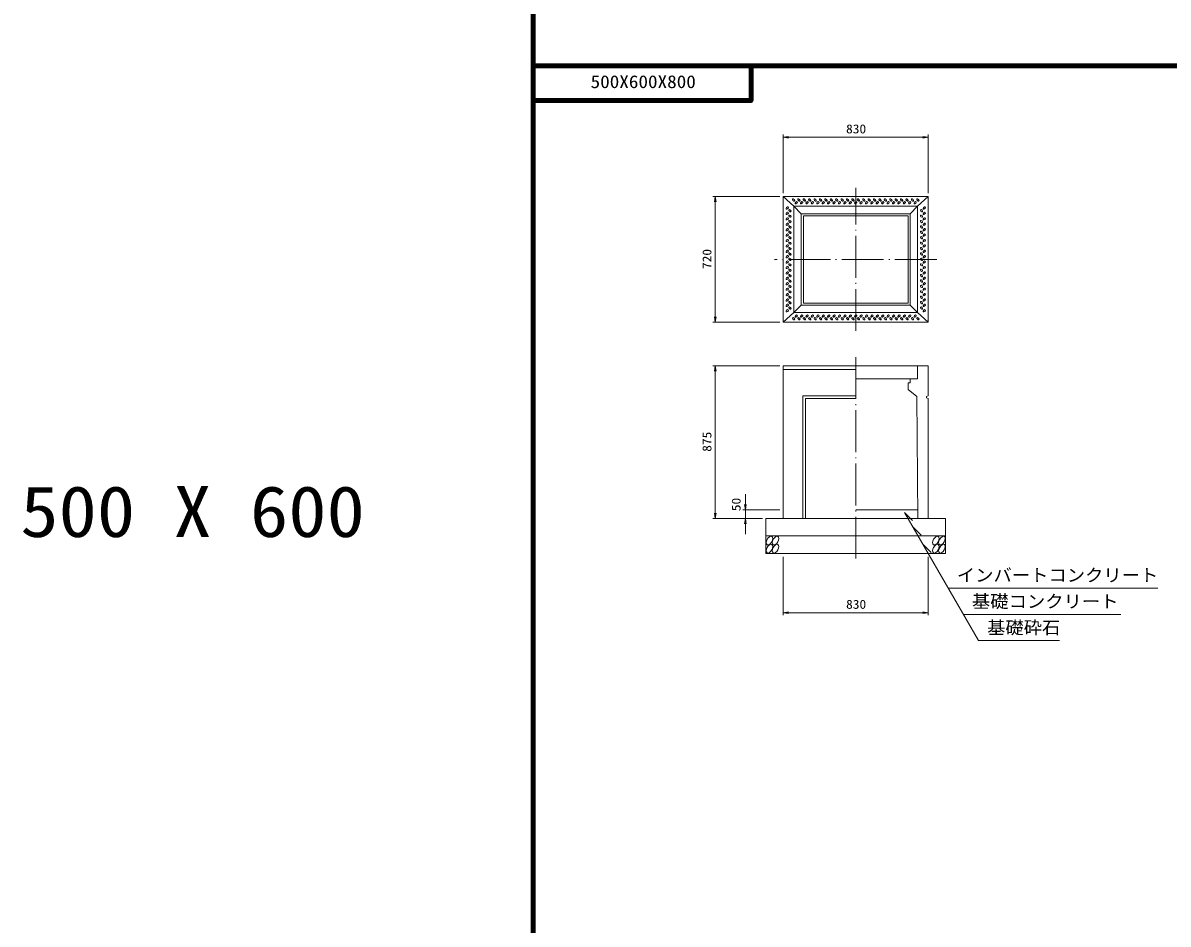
# Model space of a CAD drawing. Units: millimetres, scale not verified. Extents: x -8410 to 41710, y -74801 to 5940.
# Drawn here: x 5485 to 12051, y -42360 to -37194 of the extents above; entities that cross this region are included whole.
import ezdxf
from ezdxf.enums import TextEntityAlignment as Align

# ---------------------------------------------------------------- set-up
doc = ezdxf.new("R2010")
doc.units = ezdxf.units.MM
doc.header["$LTSCALE"] = 20
doc.linetypes.add('LONG_DASHED_DOTTED', pattern=[15.25, 12, -1.5, 0.25, -1.5])
for name, color, linetype, lineweight in [('0-0_グループ[0](0)-D-BMK(0)', 2, 'LONG_DASHED_DOTTED', 13), ('0-1_グループ[0](0)-D-STR(1)', 1, 'Continuous', 13), ('0-2_グループ[0](0)-D-STR-DIM(2)', 7, 'Continuous', 13), ('0-3_グループ[0](0)-D-STR-HTXT(3)', 7, 'Continuous', 13), ('0-5_グループ[0](0)-D-TTL(5)', 2, 'Continuous', 140)]:
    doc.layers.add(name, color=color, linetype=linetype, lineweight=lineweight)
doc.layers.add('0-4_グループ[0](0)-D-STR-TXT(4)', color=7, linetype='Continuous')
doc.layers.add('0-6_グループ[0](0)-D-TTL-TXT(6)', color=7, linetype='Continuous')
doc.styles.add('ＭＳ ゴシック', font='')
doc.styles.get('ＭＳ ゴシック').set_extended_font_data('MS Gothic')

msp = doc.modelspace()

# ---------------------------------------------------------------- linework, layer by layer
at = {"layer": '0-0_グループ[0](0)-D-BMK(0)'}
for p, q in [((10260, -38960), (10260, -38140)), ((10725, -38550), (9795, -38550)), ((10260, -39110), (10260, -40285))]:
    msp.add_line(p, q, dxfattribs=at)
at = {"layer": '0-1_グループ[0](0)-D-STR(1)'}
for p, q in [((9845, -38190), (10675, -38190)), ((9845, -38910), (9845, -38190)), ((10675, -38190), (10675, -38910)), ((9905, -38245), (10615, -38245)), ((9905, -38855), (9905, -38245)), ((10615, -38245), (10615, -38855)), ((9948, -38288), (10572, -38288)), ((9948, -38812), (9948, -38288)), ((9960, -38300), (10560, -38300)), ((9960, -38800), (9960, -38300)), ((10560, -38300), (10560, -38800)), ((10572, -38288), (10572, -38812)), ((10560, -38800), (9960, -38800)), ((10615, -38855), (9905, -38855)), ((10572, -38812), (9948, -38812)), ((10675, -38910), (9845, -38910)), ((10675, -39160), (9845, -39160)), ((9845, -39160), (9845, -40035)), ((10260, -39182), (9845, -39182)), ((10675, -39160), (10675, -39331.5)), ((10610, -39335), (10560, -39295)), ((9956.5, -39331.5), (9956.5, -40035)), ((9956.5, -39331.5), (10260, -39331.5)), ((9971.5, -39346.5), (9971.5, -40035)), ((9971.5, -39346.5), (10260, -39346.5)), ((10610, -39335), (10616.56, -40035)), ((10665, -39335), (10675, -39331.5)), ((10675, -39346.5), (10675, -40035)), ((10775, -40035), (9745, -40035)), ((9745, -40035), (9745, -40235)), ((10616.09, -39985), (10260, -39985)), ((10775, -40035), (10775, -40235)), ((10775, -40135), (9745, -40135)), ((10775, -40235), (9745, -40235))]:
    msp.add_line(p, q, dxfattribs=at)
for points in [[(9845, -38190), (9905, -38245), (9948, -38288)], [(10675, -38190), (10615, -38245), (10572, -38288)], [(9845, -38910), (9905, -38855), (9948, -38812)], [(10675, -38910), (10615, -38855), (10572, -38812)], [(10615, -39160), (10615, -39235), (10260, -39235)], [(10572, -39235), (10572, -39257), (10560, -39257), (10560, -39295)], [(10675, -39346.5), (10665, -39343), (10665, -39335)]]:
    msp.add_lwpolyline(points, dxfattribs=at)
for centre, major_axis, ratio in [((9903.5, -38209.75), (-6.01, 6.01), 0.529412), ((9934.5, -38209.75), (-6.01, 6.01), 0.529412), ((9965.5, -38209.75), (-6.01, 6.01), 0.529412), ((9996.5, -38209.75), (-6.01, 6.01), 0.529412), ((10027.5, -38209.75), (-6.01, 6.01), 0.529412), ((10058.5, -38209.75), (-6.01, 6.01), 0.529412), ((10089.5, -38209.75), (-6.01, 6.01), 0.529412), ((10120.5, -38209.75), (-6.01, 6.01), 0.529412), ((10151.5, -38209.75), (-6.01, 6.01), 0.529412), ((10182.5, -38209.75), (-6.01, 6.01), 0.529412), ((10213.5, -38209.75), (-6.01, 6.01), 0.529412), ((10244.5, -38209.75), (-6.01, 6.01), 0.529412), ((10275.5, -38209.75), (-6.01, 6.01), 0.529412), ((10306.5, -38209.75), (-6.01, 6.01), 0.529412), ((10337.5, -38209.75), (-6.01, 6.01), 0.529412), ((10368.5, -38209.75), (-6.01, 6.01), 0.529412), ((10399.5, -38209.75), (-6.01, 6.01), 0.529412), ((10430.5, -38209.75), (-6.01, 6.01), 0.529412), ((10461.5, -38209.75), (-6.01, 6.01), 0.529412), ((10492.5, -38209.75), (-6.01, 6.01), 0.529412), ((10523.5, -38209.75), (-6.01, 6.01), 0.529412), ((10554.5, -38209.75), (-6.01, 6.01), 0.529412), ((10585.5, -38209.75), (-6.01, 6.01), 0.529412), ((10616.5, -38209.75), (-6.01, 6.01), 0.529412), ((9867.25, -38255.5), (-6.01, -6.01), 0.529412), ((9882.75, -38271), (-6.01, 6.01), 0.529412), ((9919, -38225.25), (6.01, 6.01), 0.529412), ((9950, -38225.25), (6.01, 6.01), 0.529412), ((9981, -38225.25), (6.01, 6.01), 0.529412), ((10012, -38225.25), (6.01, 6.01), 0.529412), ((10043, -38225.25), (6.01, 6.01), 0.529412), ((10074, -38225.25), (6.01, 6.01), 0.529412), ((10105, -38225.25), (6.01, 6.01), 0.529412), ((10136, -38225.25), (6.01, 6.01), 0.529412), ((10167, -38225.25), (6.01, 6.01), 0.529412), ((10198, -38225.25), (6.01, 6.01), 0.529412), ((10229, -38225.25), (6.01, 6.01), 0.529412), ((10260, -38225.25), (6.01, 6.01), 0.529412), ((10291, -38225.25), (6.01, 6.01), 0.529412), ((10322, -38225.25), (6.01, 6.01), 0.529412), ((10353, -38225.25), (6.01, 6.01), 0.529412), ((10384, -38225.25), (6.01, 6.01), 0.529412), ((10415, -38225.25), (6.01, 6.01), 0.529412), ((10446, -38225.25), (6.01, 6.01), 0.529412), ((10477, -38225.25), (6.01, 6.01), 0.529412), ((10508, -38225.25), (6.01, 6.01), 0.529412), ((10539, -38225.25), (6.01, 6.01), 0.529412), ((10570, -38225.25), (6.01, 6.01), 0.529412), ((10601, -38225.25), (6.01, 6.01), 0.529412), ((10637.25, -38271), (6.01, -6.01), 0.529412), ((10652.75, -38255.5), (6.01, 6.01), 0.529412), ((9867.25, -38286.5), (-6.01, -6.01), 0.529412), ((9867.25, -38317.5), (-6.01, -6.01), 0.529412), ((9867.25, -38348.5), (-6.01, -6.01), 0.529412), ((9882.75, -38302), (-6.01, 6.01), 0.529412), ((9882.75, -38333), (-6.01, 6.01), 0.529412), ((10637.25, -38302), (6.01, -6.01), 0.529412), ((10637.25, -38333), (6.01, -6.01), 0.529412), ((10652.75, -38286.5), (6.01, 6.01), 0.529412), ((10652.75, -38317.5), (6.01, 6.01), 0.529412), ((10652.75, -38348.5), (6.01, 6.01), 0.529412), ((9867.25, -38379.5), (-6.01, -6.01), 0.529412), ((9867.25, -38410.5), (-6.01, -6.01), 0.529412), ((9882.75, -38364), (-6.01, 6.01), 0.529412), ((9882.75, -38395), (-6.01, 6.01), 0.529412), ((10637.25, -38364), (6.01, -6.01), 0.529412), ((10637.25, -38395), (6.01, -6.01), 0.529412), ((10652.75, -38379.5), (6.01, 6.01), 0.529412), ((10652.75, -38410.5), (6.01, 6.01), 0.529412), ((9867.25, -38441.5), (-6.01, -6.01), 0.529412), ((9867.25, -38472.5), (-6.01, -6.01), 0.529412), ((9882.75, -38426), (-6.01, 6.01), 0.529412), ((9882.75, -38457), (-6.01, 6.01), 0.529412), ((10637.25, -38426), (6.01, -6.01), 0.529412), ((10637.25, -38457), (6.01, -6.01), 0.529412), ((10652.75, -38441.5), (6.01, 6.01), 0.529412), ((10652.75, -38472.5), (6.01, 6.01), 0.529412), ((9867.25, -38503.5), (-6.01, -6.01), 0.529412), ((9867.25, -38534.5), (-6.01, -6.01), 0.529412), ((9882.75, -38488), (-6.01, 6.01), 0.529412), ((9882.75, -38519), (-6.01, 6.01), 0.529412), ((10637.25, -38488), (6.01, -6.01), 0.529412), ((10637.25, -38519), (6.01, -6.01), 0.529412), ((10652.75, -38503.5), (6.01, 6.01), 0.529412), ((10652.75, -38534.5), (6.01, 6.01), 0.529412), ((9867.25, -38565.5), (-6.01, -6.01), 0.529412), ((9867.25, -38596.5), (-6.01, -6.01), 0.529412), ((9882.75, -38550), (-6.01, 6.01), 0.529412), ((9882.75, -38581), (-6.01, 6.01), 0.529412), ((9882.75, -38612), (-6.01, 6.01), 0.529412), ((10637.25, -38550), (6.01, -6.01), 0.529412), ((10637.25, -38581), (6.01, -6.01), 0.529412), ((10637.25, -38612), (6.01, -6.01), 0.529412), ((10652.75, -38565.5), (6.01, 6.01), 0.529412), ((10652.75, -38596.5), (6.01, 6.01), 0.529412), ((9867.25, -38627.5), (-6.01, -6.01), 0.529412), ((9867.25, -38658.5), (-6.01, -6.01), 0.529412), ((9882.75, -38643), (-6.01, 6.01), 0.529412), ((9882.75, -38674), (-6.01, 6.01), 0.529412), ((10637.25, -38643), (6.01, -6.01), 0.529412), ((10637.25, -38674), (6.01, -6.01), 0.529412), ((10652.75, -38627.5), (6.01, 6.01), 0.529412), ((10652.75, -38658.5), (6.01, 6.01), 0.529412), ((9867.25, -38689.5), (-6.01, -6.01), 0.529412), ((9867.25, -38720.5), (-6.01, -6.01), 0.529412), ((9882.75, -38705), (-6.01, 6.01), 0.529412), ((9882.75, -38736), (-6.01, 6.01), 0.529412), ((10637.25, -38705), (6.01, -6.01), 0.529412), ((10637.25, -38736), (6.01, -6.01), 0.529412), ((10652.75, -38689.5), (6.01, 6.01), 0.529412), ((10652.75, -38720.5), (6.01, 6.01), 0.529412), ((9867.25, -38751.5), (-6.01, -6.01), 0.529412), ((9867.25, -38782.5), (-6.01, -6.01), 0.529412), ((9882.75, -38767), (-6.01, 6.01), 0.529412), ((9882.75, -38798), (-6.01, 6.01), 0.529412), ((10637.25, -38767), (6.01, -6.01), 0.529412), ((10637.25, -38798), (6.01, -6.01), 0.529412), ((10652.75, -38751.5), (6.01, 6.01), 0.529412), ((10652.75, -38782.5), (6.01, 6.01), 0.529412), ((9867.25, -38813.5), (-6.01, -6.01), 0.529412), ((9867.25, -38844.5), (-6.01, -6.01), 0.529412), ((9882.75, -38829), (-6.01, 6.01), 0.529412), ((9919, -38874.75), (-6.01, -6.01), 0.529412), ((9950, -38874.75), (-6.01, -6.01), 0.529412), ((9981, -38874.75), (-6.01, -6.01), 0.529412), ((10012, -38874.75), (-6.01, -6.01), 0.529412), ((10043, -38874.75), (-6.01, -6.01), 0.529412), ((10074, -38874.75), (-6.01, -6.01), 0.529412), ((10105, -38874.75), (-6.01, -6.01), 0.529412), ((10136, -38874.75), (-6.01, -6.01), 0.529412), ((10167, -38874.75), (-6.01, -6.01), 0.529412), ((10198, -38874.75), (-6.01, -6.01), 0.529412), ((10229, -38874.75), (-6.01, -6.01), 0.529412), ((10260, -38874.75), (-6.01, -6.01), 0.529412), ((10291, -38874.75), (-6.01, -6.01), 0.529412), ((10322, -38874.75), (-6.01, -6.01), 0.529412), ((10353, -38874.75), (-6.01, -6.01), 0.529412), ((10384, -38874.75), (-6.01, -6.01), 0.529412), ((10415, -38874.75), (-6.01, -6.01), 0.529412), ((10446, -38874.75), (-6.01, -6.01), 0.529412), ((10477, -38874.75), (-6.01, -6.01), 0.529412), ((10508, -38874.75), (-6.01, -6.01), 0.529412), ((10539, -38874.75), (-6.01, -6.01), 0.529412), ((10570, -38874.75), (-6.01, -6.01), 0.529412), ((10601, -38874.75), (-6.01, -6.01), 0.529412), ((10637.25, -38829), (6.01, -6.01), 0.529412), ((10652.75, -38813.5), (6.01, 6.01), 0.529412), ((10652.75, -38844.5), (6.01, 6.01), 0.529412), ((9903.5, -38890.25), (6.01, -6.01), 0.529412), ((9934.5, -38890.25), (6.01, -6.01), 0.529412), ((9965.5, -38890.25), (6.01, -6.01), 0.529412), ((9996.5, -38890.25), (6.01, -6.01), 0.529412), ((10027.5, -38890.25), (6.01, -6.01), 0.529412), ((10058.5, -38890.25), (6.01, -6.01), 0.529412), ((10089.5, -38890.25), (6.01, -6.01), 0.529412), ((10120.5, -38890.25), (6.01, -6.01), 0.529412), ((10151.5, -38890.25), (6.01, -6.01), 0.529412), ((10182.5, -38890.25), (6.01, -6.01), 0.529412), ((10213.5, -38890.25), (6.01, -6.01), 0.529412), ((10244.5, -38890.25), (6.01, -6.01), 0.529412), ((10275.5, -38890.25), (6.01, -6.01), 0.529412), ((10306.5, -38890.25), (6.01, -6.01), 0.529412), ((10337.5, -38890.25), (6.01, -6.01), 0.529412), ((10368.5, -38890.25), (6.01, -6.01), 0.529412), ((10399.5, -38890.25), (6.01, -6.01), 0.529412), ((10430.5, -38890.25), (6.01, -6.01), 0.529412), ((10461.5, -38890.25), (6.01, -6.01), 0.529412), ((10492.5, -38890.25), (6.01, -6.01), 0.529412), ((10523.5, -38890.25), (6.01, -6.01), 0.529412), ((10554.5, -38890.25), (6.01, -6.01), 0.529412), ((10585.5, -38890.25), (6.01, -6.01), 0.529412), ((10616.5, -38890.25), (6.01, -6.01), 0.529412), ((9765.43, -40162), (-13.75, -23.82), 0.545455), ((9765.43, -40208), (-13.75, -23.82), 0.545455), ((9800.43, -40162), (-13.75, -23.82), 0.545455), ((9800.43, -40208), (-13.75, -23.82), 0.545455), ((10719.43, -40162), (-13.75, -23.82), 0.545455), ((10719.43, -40208), (-13.75, -23.82), 0.545455), ((10754.43, -40162), (-13.75, -23.82), 0.545455), ((10754.43, -40208), (-13.75, -23.82), 0.545455)]:
    msp.add_ellipse(centre, major_axis=major_axis, ratio=ratio, dxfattribs=at)
at = {"layer": '0-2_グループ[0](0)-D-STR-DIM(2)'}
for p, q in [((9845, -38170), (9845, -37835)), ((9845, -37850), (10675, -37850)), ((10675, -38170), (10675, -37835)), ((9825, -38190), (9440, -38190)), ((9455, -38910), (9455, -38190)), ((9825, -38910), (9440, -38910)), ((9825, -39160), (9440, -39160)), ((9455, -40035), (9455, -39160)), ((9627.48, -40125), (9627.48, -39895)), ((9627.48, -39985), (9627.48, -39895)), ((9725, -40035), (9440, -40035)), ((9825, -39985), (9612.48, -39985)), ((9725, -40035), (9612.48, -40035)), ((9627.48, -40125), (9627.48, -40035)), ((9845, -40255), (9845, -40590)), ((10675, -40255), (10675, -40590)), ((9845, -40575), (10675, -40575))]:
    msp.add_line(p, q, dxfattribs=at)
for points in [[(9875, -37845), (9845, -37850), (9875, -37855)], [(10645, -37855), (10675, -37850), (10645, -37845)], [(9460, -38220), (9455, -38190), (9450, -38220)], [(9450, -38880), (9455, -38910), (9460, -38880)], [(9460, -39190), (9455, -39160), (9450, -39190)], [(9622.48, -39955), (9627.48, -39985), (9632.48, -39955)], [(9450, -40005), (9455, -40035), (9460, -40005)], [(9632.48, -40065), (9627.48, -40035), (9622.48, -40065)], [(9875, -40570), (9845, -40575), (9875, -40580)], [(10645, -40580), (10675, -40575), (10645, -40570)]]:
    msp.add_lwpolyline(points, dxfattribs=at)
at = {"layer": '0-3_グループ[0](0)-D-STR-HTXT(3)'}
for p, q in [((10540, -40000), (10964.35, -40735)), ((10540, -40000), (10585.75, -40045.75)), ((10589.07, -40085), (10634.83, -40130.75)), ((10646.81, -40185), (10692.56, -40230.75)), ((10791.15, -40435), (11991.75, -40435)), ((10877.75, -40585), (11779.21, -40585)), ((10964.35, -40735), (11428.55, -40735))]:
    msp.add_line(p, q, dxfattribs=at)
at = {"layer": '0-5_グループ[0](0)-D-TTL(5)'}
for p, q in [((8410, -37440), (8410, -21690)), ((8410, -42690), (8410, -26940)), ((8410, -47940), (8410, -32190)), ((8410, -37440), (34310, -37440)), ((8410, -37440), (34310, -37440)), ((8410, -37440), (34310, -37440)), ((8410, -53190), (8410, -37440)), ((8410, -37440), (34310, -37440)), ((9660, -37640), (9660, -37440)), ((8410, -37640), (9660, -37640))]:
    msp.add_line(p, q, dxfattribs=at)
msp.add_lwpolyline([(8410, -37640), (9660, -37640), (9660, -37440)], dxfattribs=at)

# ---------------------------------------------------------------- texts
at = {"layer": '0-2_グループ[0](0)-D-STR-DIM(2)', "style": 'ＭＳ ゴシック', "width": 1.1}
for p in [(10204.7, -37843), (10204.7, -40568)]:
    msp.add_text('830', height=51.32, dxfattribs=at).set_placement(p, align=Align.BOTTOM_LEFT)
for s, p in [('720', (9448, -38605.3)), ('875', (9448, -39652.8)), ('50', (9615.47, -39993.3))]:
    msp.add_text(s, height=51.32, rotation=90, dxfattribs=at).set_placement(p, align=Align.BOTTOM_LEFT)
at = {"layer": '0-4_グループ[0](0)-D-STR-TXT(4)', "style": 'ＭＳ ゴシック', "width": 1.05}
for s, p in [('インバートコンクリート', (10839.85, -40418.68)), ('基礎コンクリート', (10926.45, -40568.68)), ('基礎砕石', (11013.06, -40718.68))]:
    msp.add_text(s, height=73.31, dxfattribs=at).set_placement(p, align=Align.BOTTOM_LEFT)
at = {"layer": '0-6_グループ[0](0)-D-TTL-TXT(6)', "style": 'ＭＳ ゴシック', "width": 1.1}
for s, height, p in [('500X600X800', 73.31, (8740, -37590)), (' 500 X 600', 293.3, (5251, -40229.18))]:
    msp.add_text(s, height=height, dxfattribs=at).set_placement(p, align=Align.BOTTOM_LEFT)

doc.saveas('drawing.dxf')
